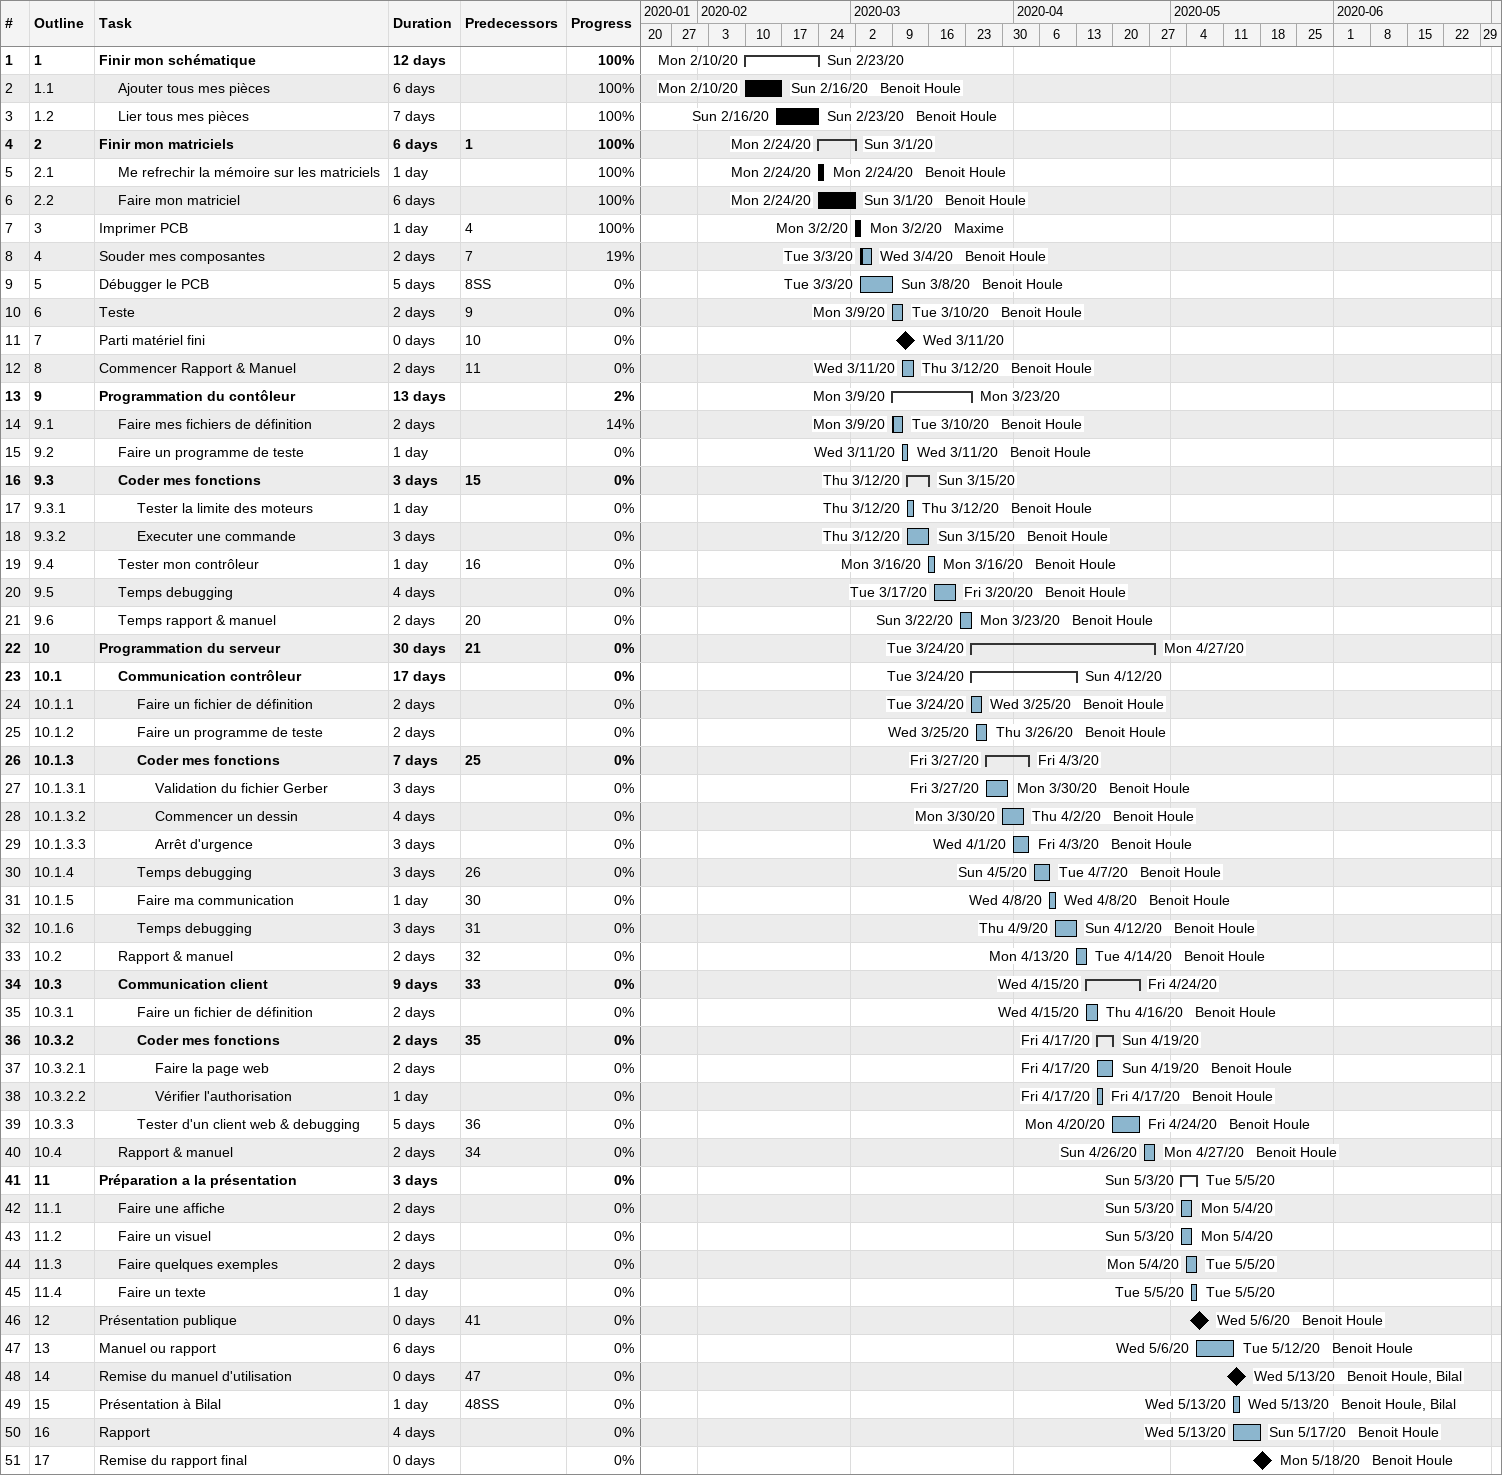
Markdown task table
| ID | WBS | Task | Duration | Start | Finish | Predecessors | Resources | % complete |
|---|---|---|---|---|---|---|---|---|
| 1 | 1 | **Finir mon schématique** | 12d | 2020-02-10 | 2020-02-23 |  |  | 100 |
| 2 | 1.1 | Ajouter tous mes pièces | 6d | 2020-02-10 | 2020-02-16 |  | Benoit Houle | 100 |
| 3 | 1.2 | Lier tous mes pièces | 7d | 2020-02-16 | 2020-02-23 |  | Benoit Houle | 100 |
| 4 | 2 | **Finir mon matriciels** | 6d | 2020-02-24 | 2020-03-01 | 1 |  | 100 |
| 5 | 2.1 | Me refrechir la mémoire sur les matriciels | 1d | 2020-02-24 | 2020-02-24 |  | Benoit Houle | 100 |
| 6 | 2.2 | Faire mon matriciel | 6d | 2020-02-24 | 2020-03-01 |  | Benoit Houle | 100 |
| 7 | 3 | Imprimer PCB | 1d | 2020-03-02 | 2020-03-02 | 4 | Maxime | 100 |
| 8 | 4 | Souder mes composantes | 2d | 2020-03-03 | 2020-03-04 | 7 | Benoit Houle | 19 |
| 9 | 5 | Débugger le PCB | 5d | 2020-03-03 | 2020-03-08 | 8SS | Benoit Houle | 0 |
| 10 | 6 | Teste | 2d | 2020-03-09 | 2020-03-10 | 9 | Benoit Houle | 0 |
| 11 | 7 | Parti matériel fini | 0d | 2020-03-11 | 2020-03-11 | 10 |  | 0 |
| 12 | 8 | Commencer Rapport & Manuel | 2d | 2020-03-11 | 2020-03-12 | 11 | Benoit Houle | 0 |
| 13 | 9 | **Programmation du contôleur** | 13d | 2020-03-09 | 2020-03-23 |  |  | 2 |
| 14 | 9.1 | Faire mes fichiers de définition | 2d | 2020-03-09 | 2020-03-10 |  | Benoit Houle | 14 |
| 15 | 9.2 | Faire un programme de teste | 1d | 2020-03-11 | 2020-03-11 |  | Benoit Houle | 0 |
| 16 | 9.3 | **Coder mes fonctions** | 3d | 2020-03-12 | 2020-03-15 | 15 |  | 0 |
| 17 | 9.3.1 | Tester la limite des moteurs | 1d | 2020-03-12 | 2020-03-12 |  | Benoit Houle | 0 |
| 18 | 9.3.2 | Executer une commande | 3d | 2020-03-12 | 2020-03-15 |  | Benoit Houle | 0 |
| 19 | 9.4 | Tester mon contrôleur | 1d | 2020-03-16 | 2020-03-16 | 16 | Benoit Houle | 0 |
| 20 | 9.5 | Temps debugging | 4d | 2020-03-17 | 2020-03-20 |  | Benoit Houle | 0 |
| 21 | 9.6 | Temps rapport & manuel | 2d | 2020-03-22 | 2020-03-23 | 20 | Benoit Houle | 0 |
| 22 | 10 | **Programmation du serveur** | 30d | 2020-03-24 | 2020-04-27 | 21 |  | 0 |
| 23 | 10.1 | **Communication contrôleur** | 17d | 2020-03-24 | 2020-04-12 |  |  | 0 |
| 24 | 10.1.1 | Faire un fichier de définition | 2d | 2020-03-24 | 2020-03-25 |  | Benoit Houle | 0 |
| 25 | 10.1.2 | Faire un programme de teste | 2d | 2020-03-25 | 2020-03-26 |  | Benoit Houle | 0 |
| 26 | 10.1.3 | **Coder mes fonctions** | 7d | 2020-03-27 | 2020-04-03 | 25 |  | 0 |
| 27 | 10.1.3.1 | Validation du fichier Gerber | 3d | 2020-03-27 | 2020-03-30 |  | Benoit Houle | 0 |
| 28 | 10.1.3.2 | Commencer un dessin | 4d | 2020-03-30 | 2020-04-02 |  | Benoit Houle | 0 |
| 29 | 10.1.3.3 | Arrêt d'urgence | 3d | 2020-04-01 | 2020-04-03 |  | Benoit Houle | 0 |
| 30 | 10.1.4 | Temps debugging | 3d | 2020-04-05 | 2020-04-07 | 26 | Benoit Houle | 0 |
| 31 | 10.1.5 | Faire ma communication | 1d | 2020-04-08 | 2020-04-08 | 30 | Benoit Houle | 0 |
| 32 | 10.1.6 | Temps debugging | 3d | 2020-04-09 | 2020-04-12 | 31 | Benoit Houle | 0 |
| 33 | 10.2 | Rapport & manuel | 2d | 2020-04-13 | 2020-04-14 | 32 | Benoit Houle | 0 |
| 34 | 10.3 | **Communication client** | 9d | 2020-04-15 | 2020-04-24 | 33 |  | 0 |
| 35 | 10.3.1 | Faire un fichier de définition | 2d | 2020-04-15 | 2020-04-16 |  | Benoit Houle | 0 |
| 36 | 10.3.2 | **Coder mes fonctions** | 2d | 2020-04-17 | 2020-04-19 | 35 |  | 0 |
| 37 | 10.3.2.1 | Faire la page web | 2d | 2020-04-17 | 2020-04-19 |  | Benoit Houle | 0 |
| 38 | 10.3.2.2 | Vérifier l'authorisation | 1d | 2020-04-17 | 2020-04-17 |  | Benoit Houle | 0 |
| 39 | 10.3.3 | Tester d'un client web & debugging | 5d | 2020-04-20 | 2020-04-24 | 36 | Benoit Houle | 0 |
| 40 | 10.4 | Rapport & manuel | 2d | 2020-04-26 | 2020-04-27 | 34 | Benoit Houle | 0 |
| 41 | 11 | **Préparation a la présentation** | 3d | 2020-05-03 | 2020-05-05 |  |  | 0 |
| 42 | 11.1 | Faire une affiche | 2d | 2020-05-03 | 2020-05-04 |  |  | 0 |
| 43 | 11.2 | Faire un visuel | 2d | 2020-05-03 | 2020-05-04 |  |  | 0 |
| 44 | 11.3 | Faire quelques exemples | 2d | 2020-05-04 | 2020-05-05 |  |  | 0 |
| 45 | 11.4 | Faire un texte | 1d | 2020-05-05 | 2020-05-05 |  |  | 0 |
| 46 | 12 | Présentation publique | 0d | 2020-05-06 | 2020-05-06 | 41 | Benoit Houle | 0 |
| 47 | 13 | Manuel ou rapport | 6d | 2020-05-06 | 2020-05-12 |  | Benoit Houle | 0 |
| 48 | 14 | Remise du manuel d'utilisation | 0d | 2020-05-13 | 2020-05-13 | 47 | Benoit Houle, Bilal | 0 |
| 49 | 15 | Présentation à Bilal | 1d | 2020-05-13 | 2020-05-13 | 48SS | Benoit Houle, Bilal | 0 |
| 50 | 16 | Rapport | 4d | 2020-05-13 | 2020-05-17 |  | Benoit Houle | 0 |
| 51 | 17 | Remise du rapport final | 0d | 2020-05-18 | 2020-05-18 |  | Benoit Houle | 0 |
